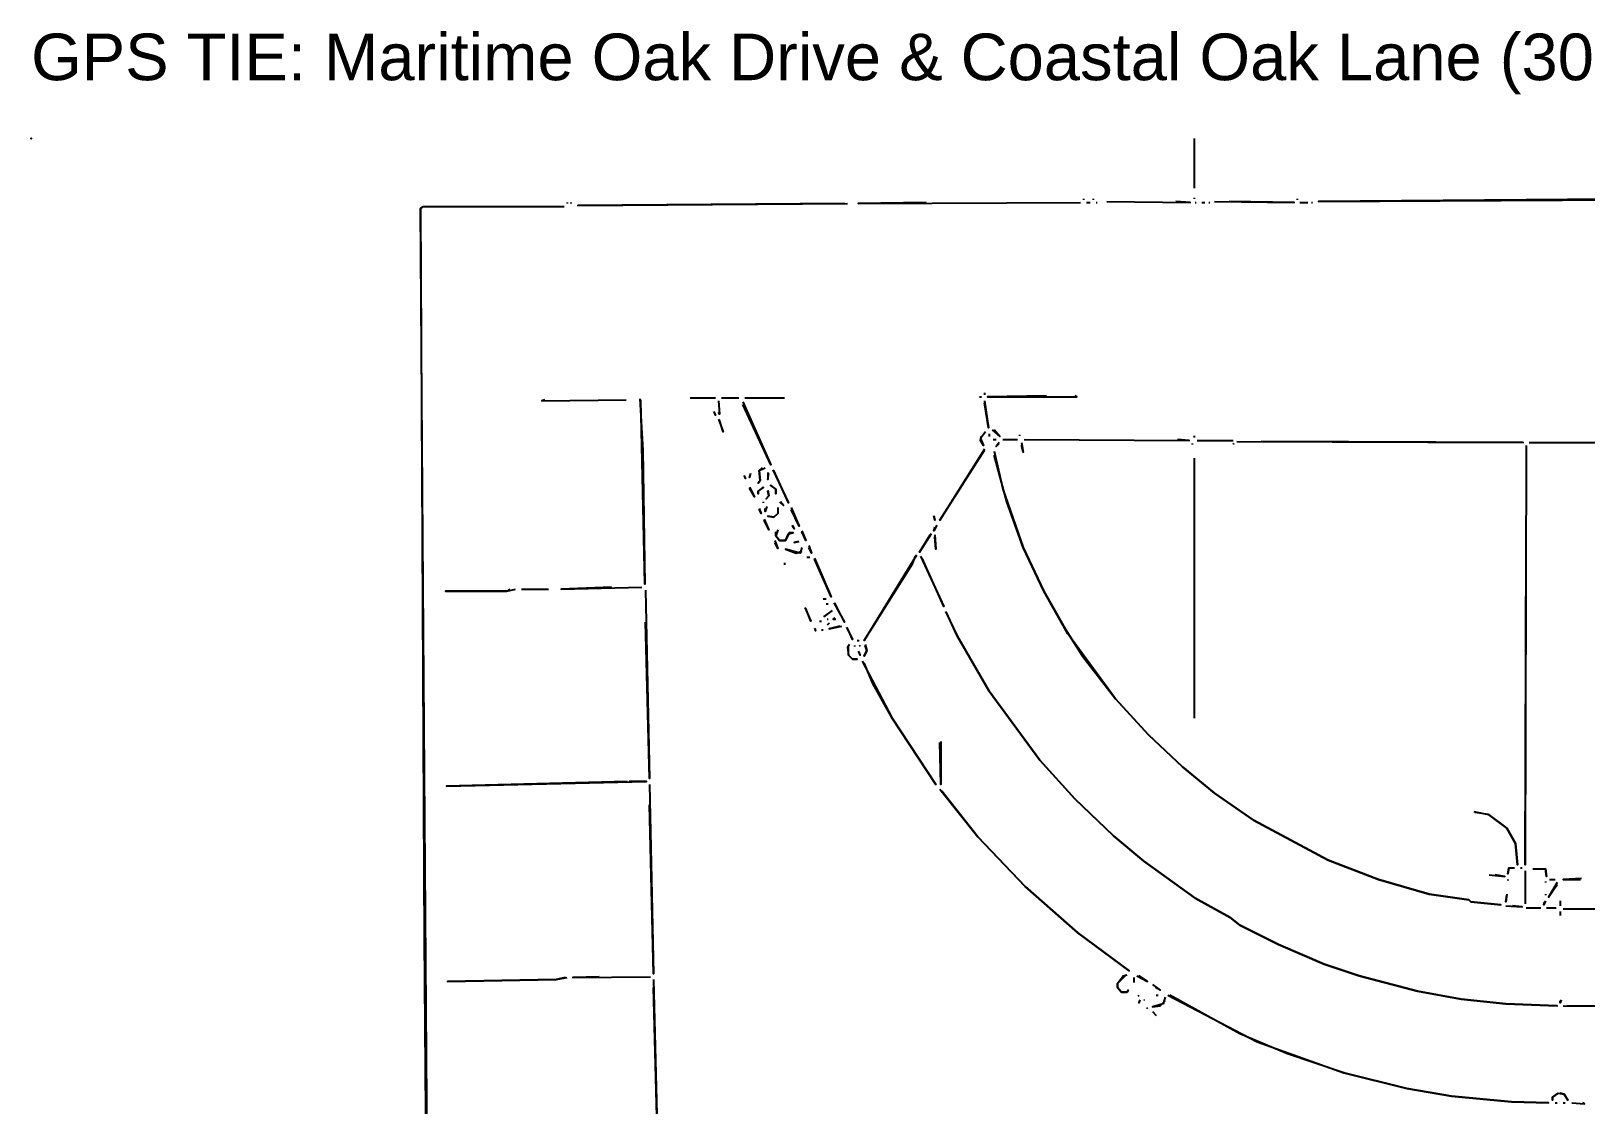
# Model space of a CAD drawing. Extents: x 0 to 16407, y 159 to 1115.
# Drawn here: x 5969 to 6369.4, y 838.2 to 1114.6 of the extents above; entities that cross this region are included whole.
import ezdxf

# ---------------------------------------------------------------- set-up
doc = ezdxf.new("R2010")
doc.units = 0
doc.layers.add('CONTROL', color=1, linetype='CONTINUOUS')
doc.layers.add('RASTER_VECTOR_LINEWORK', color=5, linetype='CONTINUOUS')
doc.styles.get("Standard").update_dxf_attribs({"font": 'Arial'})

msp = doc.modelspace()

# ---------------------------------------------------------------- linework, layer by layer
at = {"layer": 'CONTROL'}
msp.add_point((5969, 1087), dxfattribs=at)
at = {"layer": 'RASTER_VECTOR_LINEWORK'}
for points in [[(6268.5, 1087), (6268.5, 1074.25)], [(6070, 1069.5), (6069.25, 1069), (6070.25, 881), (6075.25, 221.5), (6076, 220.75), (6123.5, 221.25), (6076, 220.75), (6075.25, 221.5), (6069.25, 1069), (6070, 1069.5), (6106.25, 1069.5)], [(6107, 1070.5), (6107, 1070.25)], [(6108, 1070.5), (6108, 1070.25)], [(6178.5, 1070.25), (6109.75, 1069.75), (6179.25, 1070.25)], [(6199.5, 1070.5), (6182, 1070.25), (6239.25, 1070.5)], [(6240, 1071.5), (6240, 1071.25)], [(6240.75, 1070.5), (6241.75, 1070.5)], [(6242.5, 1071.5), (6242.5, 1071.25)], [(6243.25, 1070.5), (6243.5, 1070.5)], [(6246, 1070.75), (6267.5, 1070.5), (6263.75, 1070.75)], [(6268.5, 1071.75), (6268.5, 1071.5)], [(6268.75, 1070.5), (6269, 1070.5)], [(6270.5, 1070.5), (6271.25, 1070.5)], [(6272.25, 1070.5), (6272.5, 1070.5)], [(6273.75, 1070.75), (6294.25, 1070.5), (6277.5, 1070.75)], [(6295, 1071.5), (6295, 1071.25)], [(6295.75, 1070.5), (6297.75, 1070.5)], [(6298.75, 1070.5), (6299, 1070.5)], [(6386, 1071.5), (6300.5, 1070.75), (6426, 1071.5), (6387.25, 1071.5)], [(6214.5, 1021.5), (6214.5, 1021)], [(6101.25, 1019.75), (6100.5, 1019.5), (6122.25, 1019.75)], [(6125.75, 1020), (6126.5, 1006.75), (6127, 972.25), (6126, 1019.75)], [(6138.75, 1020.25), (6145.25, 1020.25)], [(6146, 1019.5), (6146.25, 1016), (6146, 1016.5)], [(6146.75, 1020.25), (6151.25, 1020.25)], [(6152.25, 1019.25), (6159.5, 1003), (6152.25, 1018.5)], [(6152.75, 1020.25), (6163, 1020.25)], [(6213.25, 1020.5), (6213.75, 1020.5)], [(6214.5, 1019.5), (6215.5, 1012.5), (6214.5, 1019)], [(6230.5, 1020.75), (6215.25, 1020.5), (6238.25, 1020.5), (6237.75, 1020.75)], [(6144.75, 1016.75), (6145.25, 1015.75), (6145, 1016.5)], [(6146, 1014.75), (6147.25, 1011.5), (6146.25, 1014.5)], [(6214.75, 1011.5), (6213.5, 1009.75), (6214.25, 1008), (6213.5, 1009.25), (6213.75, 1010.5)], [(6215.75, 1011), (6215.75, 1010.25)], [(6216.5, 1012), (6218.5, 1010.25), (6217, 1012)], [(6216.75, 1009.5), (6217.5, 1009.5)], [(6219.25, 1009.5), (6223, 1009.5)], [(6223.5, 1010.75), (6223.5, 1010.5)], [(6224.75, 1009.5), (6267.25, 1009.25), (6264.25, 1009.5)], [(6268.5, 1010.5), (6268.5, 1010)], [(6269.25, 1009.25), (6278.5, 1009.25)], [(6279.5, 1009), (6353.25, 1008.75), (6285.75, 1009)], [(6214.5, 1007), (6203, 988.75), (6214.5, 1006.75)], [(6217, 1006.5), (6219.25, 996.75), (6224.5, 981.75), (6229.75, 970.5), (6235.25, 960.75), (6239.75, 953.75), (6248.25, 942.75), (6256.75, 933.5), (6265.5, 925.25), (6273.75, 918.5), (6283.75, 911.5), (6303, 901.25), (6316, 896.25), (6329, 892.5), (6339.25, 891), (6339.75, 890.5), (6347.5, 889.75), (6339.75, 890.5), (6339.25, 891), (6329, 892.5), (6316, 896.25), (6303, 901.25), (6283.75, 911.5), (6273.75, 918.5), (6265.5, 925.25), (6256.75, 933.5), (6248.25, 942.75), (6236, 959.5), (6229.75, 970.5), (6224.5, 981.75), (6220.25, 993.5), (6217, 1005.5)], [(6218.25, 1008.75), (6217.5, 1007.75), (6218.25, 1008.5)], [(6224, 1008.75), (6224.5, 1006.25), (6224, 1008)], [(6268, 1008.5), (6268, 1008.25)], [(6278.75, 1008.5), (6278.5, 1008.25)], [(6354, 1008), (6353.75, 900), (6354, 983)], [(6354.75, 1008.75), (6408.25, 1008.75)], [(6157.25, 1002.25), (6156.5, 1001.5), (6156.75, 999), (6156.25, 998.25), (6156.75, 999), (6156.5, 1001.5), (6158, 1002.25)], [(6158.75, 1001), (6158.75, 999.25), (6159, 1000.75)], [(6160, 1001.75), (6164, 993.25), (6160.25, 1001.5)], [(6268.5, 1004.75), (6268.5, 937.75)], [(6152.5, 1000.25), (6153, 999.5), (6152.75, 1000)], [(6154.25, 1000.75), (6154, 999.75), (6154.25, 1000.5)], [(6154, 997.25), (6155.25, 994.75), (6154, 997)], [(6157.5, 997.25), (6156.25, 996.25), (6156.25, 995.5), (6156.25, 996.25), (6157.75, 997.25)], [(6159.25, 997.75), (6160.75, 996.75), (6160.75, 995.5), (6160.75, 996.75), (6159.5, 997.75)], [(6157.5, 993.5), (6157.5, 993.25)], [(6158.75, 996.5), (6159, 995), (6158.25, 994.25), (6159, 995), (6158.75, 996.25)], [(6161.75, 993.5), (6162.75, 992.5), (6162, 993.5)], [(6156.5, 991.75), (6157, 990.5), (6156.5, 991.5)], [(6157.75, 989), (6159, 986.25), (6157.75, 988.75)], [(6158.5, 992.25), (6158, 991), (6158, 991.75)], [(6161.25, 992), (6161.25, 990.5), (6160.25, 989.5), (6158.75, 989.75), (6160.25, 989.5), (6161.25, 990.5)], [(6164.75, 992), (6166.75, 987.25), (6164.75, 991.5)], [(6201.5, 990), (6201.75, 988.75), (6201.5, 989.75)], [(6161.25, 986.25), (6160.75, 984.75), (6161.75, 983.5), (6163.25, 983.5), (6164, 985.25), (6165.25, 985.5), (6164.25, 985.5), (6163.25, 983.5), (6161.75, 983.5), (6160.75, 984.75), (6160.75, 985.75)], [(6165, 987.5), (6165.5, 986.5), (6165, 987.25)], [(6167.5, 986), (6168.5, 983.5), (6167.5, 985.75)], [(6200.75, 985.25), (6197.75, 980.5), (6200.5, 985)], [(6202.25, 987.5), (6201.5, 986), (6201.75, 987)], [(6201.75, 985), (6202, 981.25), (6201.75, 984.5)], [(6160.5, 983.5), (6161.25, 981.5), (6160.5, 983)], [(6167.5, 981.75), (6167, 980.25), (6163.25, 981.25), (6166, 980.25), (6167.5, 980.75)], [(6166.5, 983.25), (6165.5, 983), (6166.75, 983.25)], [(6169.25, 982.25), (6170, 980.25), (6169.25, 981.75)], [(6163, 977.75), (6163, 977.25)], [(6168.75, 979.25), (6169.5, 979.25)], [(6170.75, 979), (6175, 969), (6170.75, 978.75)], [(6197, 979.75), (6183.5, 957.75), (6196, 977.5), (6196.75, 979.5)], [(6198, 979.5), (6204, 966.5), (6198.5, 979)], [(6092.25, 971), (6091.5, 970.5), (6075.75, 970.5), (6091.5, 970.5), (6093.75, 971)], [(6095.25, 971), (6102.25, 971)], [(6118.5, 971.5), (6105.5, 971), (6126.25, 971.5)], [(6127.25, 970.75), (6128.25, 922.25), (6127.25, 962.5)], [(6168.25, 966.25), (6169.75, 962.75), (6168.5, 966)], [(6173, 968.5), (6173.75, 968.5)], [(6175.25, 965.5), (6173.25, 964), (6175, 965.25)], [(6173.75, 967.25), (6174.25, 967.25)], [(6175.75, 967.5), (6178.5, 962.5), (6176, 967.5)], [(6204.5, 965.25), (6207.5, 959), (6215.75, 944.75), (6228.75, 927), (6237.75, 917), (6247.75, 907.5), (6255.5, 901), (6268.75, 891.5), (6277.75, 886.5), (6280.25, 884.5), (6290.25, 879.5), (6302, 874.5), (6311, 871.5), (6326, 867.5), (6337.25, 865.5), (6348.75, 864.25), (6362, 863.75), (6348.75, 864.25), (6337.25, 865.5), (6326, 867.5), (6311, 871.5), (6302, 874.5), (6290.25, 879.5), (6280.25, 884.5), (6277.75, 886.5), (6268.75, 891.5), (6255.5, 901), (6247.75, 907.5), (6237.75, 917), (6228.75, 927), (6215.75, 944.75), (6207.5, 959), (6204.75, 965)], [(6170.75, 961), (6171, 960.25), (6171, 960.75)], [(6172, 962.75), (6172.5, 962.75)], [(6174, 963.25), (6174.25, 963.25)], [(6174.5, 962.25), (6174, 961.75)], [(6177.25, 961.5), (6174.5, 960.75), (6177.75, 961.5)], [(6176, 963.5), (6175.5, 963.25), (6176.25, 963.25)], [(6179, 961.25), (6180.5, 958), (6179.25, 961)], [(6172.5, 960.5), (6173, 960.5)], [(6181.75, 957.75), (6182.25, 957.75)], [(6179.75, 956.75), (6179.25, 956), (6179.5, 954), (6180.5, 953), (6181.75, 953), (6180.5, 953), (6179.5, 954), (6179.5, 956.5)], [(6181, 956.5), (6181, 956.25)], [(6182, 955), (6182.5, 954), (6182.25, 954.75)], [(6182.5, 956.5), (6182.25, 956.25)], [(6183.75, 956.75), (6184.25, 955.25), (6183.5, 953.75), (6184.25, 955.25), (6183.75, 956.5)], [(6183, 952.5), (6190.75, 937.75), (6202, 920.75), (6190.75, 937.75), (6185.75, 946.75), (6183.5, 952)], [(6203.25, 931.75), (6203.25, 920.75), (6203, 931.5)], [(6122.5, 921.5), (6076, 920.25), (6127.5, 921.5), (6123, 921.5)], [(6128.25, 920.75), (6129.25, 872), (6128.25, 915.5)], [(6203, 919.5), (6212.75, 907.25), (6225, 894.5), (6238.5, 882.5), (6251.75, 872.75), (6238.5, 882.5), (6225, 894.5), (6212.75, 907.25), (6203.5, 919)], [(6340.5, 913.75), (6344.25, 913), (6349, 909.5), (6351.25, 905.5), (6351.75, 900), (6351.25, 905.5), (6349, 909.5), (6344.25, 913), (6340.75, 913.5)], [(6344.5, 897.5), (6348.5, 897), (6346, 897.5)], [(6349.5, 899.25), (6349.25, 897.75), (6349.5, 899.25), (6351, 899.25)], [(6352.5, 899.25), (6353, 899.25)], [(6353.75, 898.5), (6353.75, 890)], [(6355.75, 899), (6359, 899), (6359.25, 897), (6359, 899)], [(6349.25, 896.25), (6349.25, 896)], [(6359, 895.75), (6359, 895.5)], [(6362, 895.5), (6359.75, 891.75), (6362, 895)], [(6360, 896.25), (6361.5, 896.25)], [(6368.25, 896.5), (6363.5, 896.25), (6368, 896.25)], [(6349, 892.5), (6348.75, 890.5), (6349, 892.25)], [(6348.75, 889.5), (6353, 889.25), (6350.5, 889.5)], [(6354, 889), (6357.75, 889)], [(6359, 890.75), (6358.5, 889.75), (6358.75, 890.5)], [(6359, 892.5), (6359, 892.25)], [(6359.25, 889), (6361.75, 889)], [(6362.75, 890.75), (6362.75, 889.5)], [(6362.75, 888), (6362.75, 887)], [(6363.5, 888.75), (6408, 888.75)], [(6106.5, 871), (6104.25, 870.5), (6076.25, 870), (6104.25, 870.5), (6107, 871)], [(6115.25, 871.25), (6108.5, 871), (6128.5, 871.25)], [(6129.25, 870.5), (6130.5, 822), (6129.25, 868.5)], [(6251, 871.75), (6248.75, 869.5), (6248.75, 868.5), (6249.75, 867.25), (6251.25, 867.25), (6251.5, 867.75), (6251.25, 867.25), (6249.75, 867.25), (6248.75, 868.5), (6248.75, 869.5), (6250.25, 871.5), (6251.25, 871.75)], [(6253, 871), (6253, 869.75)], [(6253.75, 871.5), (6256.5, 870), (6254.25, 871.5)], [(6257.75, 869.25), (6259.75, 867.75), (6258.5, 868.5)], [(6254, 866.5), (6254.25, 866.25)], [(6254.5, 865.25), (6254.25, 864.5), (6254.5, 865)], [(6255.5, 865.25), (6255.75, 865.25)], [(6261, 866), (6260.5, 864.25), (6257.75, 863.5), (6259.75, 863.75), (6261, 865)], [(6258.75, 866.5), (6259.25, 866.5)], [(6261.75, 866.5), (6284.75, 854.5), (6307, 846.5), (6323.25, 842.5), (6334.75, 840.5), (6350.25, 839), (6359.75, 838.75), (6350.25, 839), (6334.75, 840.5), (6323.25, 842.5), (6307, 846.5), (6292.25, 851.5), (6280.25, 856.5), (6262.25, 866.5)], [(6363, 865.25), (6362.75, 864.5), (6362.75, 865)], [(6256.5, 863.25), (6256.25, 863)], [(6257.75, 862.25), (6258.75, 861.25)], [(6363.5, 863.75), (6442, 863.5), (6364.5, 863.75)], [(6362.25, 841.25), (6360.75, 840.25), (6360.75, 839.5), (6360.75, 840.25), (6362.25, 841.25), (6363.75, 841), (6364.75, 839.5), (6363.75, 841), (6362.75, 841.25)], [(6361.5, 838.75), (6362, 838.75)], [(6363.5, 838.75), (6364, 838.75)], [(6365.75, 838.75), (6369, 838.5), (6368.5, 838.75)]]:
    msp.add_lwpolyline(points, dxfattribs=at)

# ---------------------------------------------------------------- texts
at = {"layer": 'CONTROL'}
msp.add_text('GPS TIE: Maritime Oak Drive & Coastal Oak Lane (30.316880%%d N, 81.419450%%d W)', height=12, dxfattribs=at).set_placement((5969, 1102))

doc.saveas('drawing.dxf')
